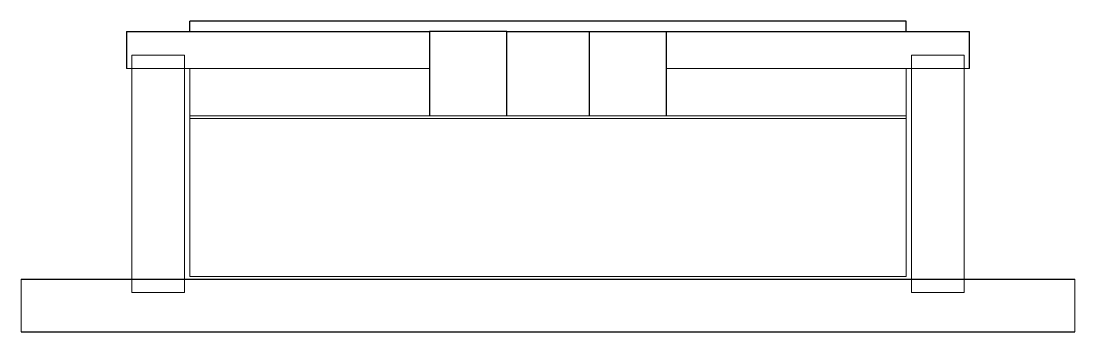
# Model space of a CAD drawing. Header units: millimetres. Extents: x -13 to 383, y -156 to 81.
# Drawn here: x 55.15 to 75.15, y -75.5 to -69.6 of the extents above; entities that cross this region are included whole.
import ezdxf

# ---------------------------------------------------------------- set-up
doc = ezdxf.new("R2010")
doc.units = ezdxf.units.MM
doc.header["$LTSCALE"] = 0.5
doc.linetypes.add('虚线', pattern=[2, 1, -1])
doc.layers.get('0').update_dxf_attribs({"lineweight": 18})

# ---------------------------------------------------------------- blocks, each defined once
blk = doc.blocks.new('*X2')
at = {"color": 4, "linetype": 'Continuous', "lineweight": 25}
for p, q in [((-6.8, -0.25), (-6.8, -0.05)), ((6.8, -0.05), (-6.8, -0.05)), ((6.8, -0.25), (6.8, -0.05)), ((-8, -0.25), (-2.25, -0.25)), ((-8, -0.25), (-8, -0.95)), ((-6.8, -0.25), (-2.25, -0.25)), ((-2.25, -0.25), (-2.25, -1.85)), ((-0.783, -0.25), (-2.25, -0.25)), ((-0.783, -1.85), (-0.783, -0.25)), ((-0.783, -0.25), (0.783, -0.25)), ((0.783, -0.25), (0.783, -1.85)), ((0.783, -0.25), (2.25, -0.25)), ((2.25, -0.25), (8, -0.25)), ((2.25, -0.25), (6.8, -0.25)), ((2.25, -1.85), (2.25, -0.25)), ((8, -0.95), (8, -0.25))]:
    blk.add_line(p, q, dxfattribs=at)
at = {"color": 4, "linetype": 'Continuous'}
for p, q in [((-2.25, -0.95), (-8, -0.95)), ((2.25, -0.95), (8, -0.95)), ((6.8, -1.85), (-6.8, -1.85))]:
    blk.add_line(p, q, dxfattribs=at)
at = {"color": 4}
for p, q in [((-6.8, -1.85), (-6.8, -0.95)), ((6.8, -1.85), (6.8, -0.95))]:
    blk.add_line(p, q, dxfattribs=at)

msp = doc.modelspace()

# ---------------------------------------------------------------- linework, layer by layer
at = {"color": 8, "linetype": 'Continuous', "ltscale": 0.5}
for p, q in [((58.254, -70.25), (57.254, -70.25)), ((57.254, -74.75), (57.254, -70.25)), ((58.254, -74.75), (58.254, -70.25)), ((72.054, -70.25), (73.054, -70.25)), ((72.054, -74.75), (72.054, -70.25)), ((73.054, -74.75), (73.054, -70.25)), ((58.254, -74.75), (57.254, -74.75)), ((72.054, -74.75), (73.054, -74.75))]:
    msp.add_line(p, q, dxfattribs=at)
at = {"color": 0, "linetype": 'Continuous', "ltscale": 0.5}
for p, q in [((58.354, -70.95), (58.354, -74.45)), ((71.954, -70.95), (71.954, -74.45)), ((71.954, -71.45), (58.354, -71.45)), ((71.954, -74.45), (58.354, -74.45))]:
    msp.add_line(p, q, dxfattribs=at)
at = {"color": 3, "linetype": 'Continuous'}
for p, q in [((55.154, -75.5), (55.154, -74.5)), ((75.154, -75.5), (75.154, -74.5))]:
    msp.add_line(p, q, dxfattribs=at)
at = {"color": 3, "linetype": 'Continuous', "lineweight": 25}
for p, q in [((55.154, -74.5), (75.154, -74.5)), ((55.154, -75.5), (75.154, -75.5))]:
    msp.add_line(p, q, dxfattribs=at)

# ---------------------------------------------------------------- block references
at = {"color": 153, "linetype": '虚线'}
msp.add_blockref('*X2', (65.154, -69.55), dxfattribs=at)

doc.saveas('drawing.dxf')
